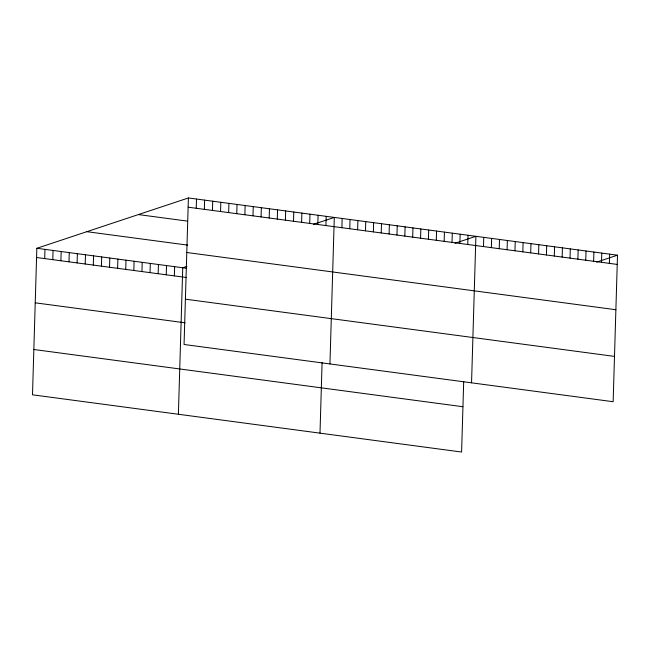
<?xml version="1.0" encoding="UTF-8"?>
<svg xmlns="http://www.w3.org/2000/svg" width="650" height="650" viewBox="0 0 650 650"><rect width="100%" height="100%" fill="white"/><g stroke="black" fill="none" stroke-linecap="round" stroke-linejoin="round"><path stroke-width="0.97" d="M188.403 197.966L184.056 344.484L613.153 401.716L617.5 255.19L188.403 197.966L36.847 248.284L32.5 394.81L461.598 452.034L463.694 381.444M44.679 258.594L44.956 249.364M52.788 259.675L53.056 250.445M60.889 260.756L61.165 251.526M68.998 261.836L69.266 252.606M77.098 262.917L77.374 253.695M85.207 263.998L85.483 254.776M93.308 265.078L93.584 255.856M101.416 266.159L101.692 256.937M109.525 267.239L109.793 258.017M117.626 268.32L117.902 259.098M125.734 269.409L126.003 260.179M133.835 270.489L134.111 261.259M141.944 271.57L142.212 262.34M150.044 272.651L150.321 263.421M158.153 273.731L158.429 264.501M166.254 274.812L166.53 265.582M174.362 275.892L174.639 266.662M178.393 414.261L182.739 267.743L186.907 266.362M196.235 208.276L196.511 199.046M204.344 209.357L204.612 200.127M212.444 210.438L212.721 201.207M220.553 211.518L220.821 202.288M228.654 212.599L228.93 203.369M236.762 213.679L237.031 204.449M244.863 214.76L245.139 205.53M252.972 215.841L253.248 206.611M261.072 216.921L261.349 207.691M269.181 218.002L269.457 208.78M277.29 219.082L277.558 209.861M285.391 220.163L285.667 210.941M293.499 221.244L293.767 212.022M301.6 222.324L301.876 213.102M309.709 223.405L309.977 214.183M317.809 224.494L318.086 215.264M325.918 225.574L326.194 216.344M319.995 433.152L322.091 362.554M329.948 363.943L334.295 217.425L313.454 224.339M341.892 227.703L342.16 218.473M349.757 228.751L350.033 219.521M357.622 229.799L357.898 220.569M365.487 230.847L365.763 221.618M373.36 231.896L373.628 222.666M381.225 232.944L381.493 223.722M389.09 233.992L389.366 224.77M396.955 235.048L397.231 225.818M404.82 236.096L405.096 226.866M412.693 237.144L412.961 227.914M420.558 238.193L420.834 228.963M428.423 239.241L428.699 230.011M436.288 240.289L436.564 231.059M444.161 241.337L444.429 232.115M452.026 242.385L452.294 233.163M459.891 243.441L460.168 234.211M467.756 244.489L468.032 235.259M471.551 382.826L475.898 236.307L455.057 243.23M483.494 246.586L483.762 237.356M491.359 247.634L491.636 238.404M499.224 248.682L499.501 239.452M507.089 249.73L507.366 240.508M514.954 250.778L515.231 241.556M522.827 251.834L523.096 242.604M530.692 252.882L530.969 243.653M538.558 253.931L538.834 244.701M546.423 254.979L546.699 245.749M554.296 256.027L554.564 246.797M562.161 257.075L562.429 247.845M570.026 258.123L570.302 248.901M577.891 259.171L578.167 249.949M585.756 260.227L586.032 250.998M593.629 261.276L593.897 252.046M601.494 262.324L601.77 253.094M609.359 263.372L609.635 254.142M596.659 262.113L617.5 255.19M188.126 207.196L617.224 264.42M138.393 214.573L187.021 221.057M86.864 231.684L187.728 245.131M186.786 252.501L615.883 309.725M36.847 248.284L186.672 268.271M36.579 257.514L186.404 277.493M185.396 299.179L614.494 356.403M35.23 302.819L185.055 322.806M33.841 349.497L462.938 406.729"/></g></svg>
